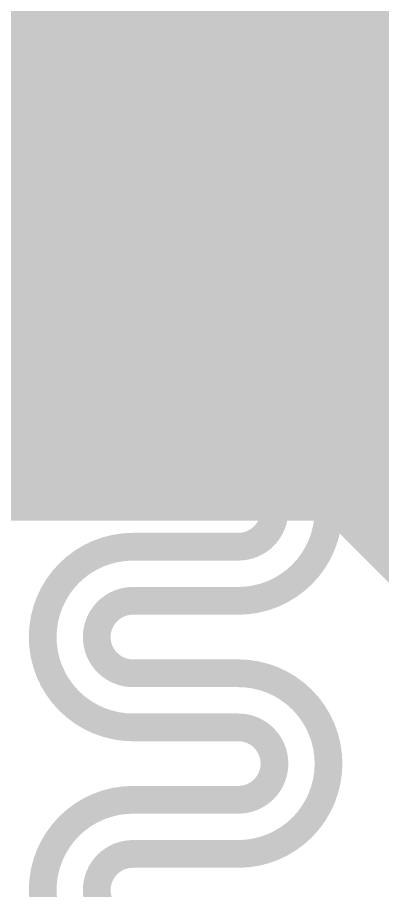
# Model space of a CAD drawing. Header units: inches. Extents: x -0.1 to 94.8, y -0.8 to 67.1.
# Drawn here: x 25.387 to 27.468, y 39.495 to 44.462 of the extents above; entities that cross this region are included whole.
import ezdxf

# ---------------------------------------------------------------- set-up
doc = ezdxf.new("R2010")
doc.units = ezdxf.units.IN
doc.layers.add('Bottom Layer', color=5, linetype='Continuous')
doc.layers.add('Top Layer', color=1, linetype='Continuous')

msp = doc.modelspace()

# ---------------------------------------------------------------- hatches: boundary and pattern name
at = {"layer": 'Top Layer'}
msp.add_hatch(color=1, dxfattribs=at).paths.add_polyline_path([(50.65, 55.75), (50.65, 51.1539), (50.5253, 51.0705), (50.5145, 51.075), (50.3355, 51.075), (50.1701, 51.0065), (50.0435, 50.8799), (49.975, 50.7145), (49.975, 50.5355), (50.0435, 50.3701), (50.1701, 50.2435), (50.3355, 50.175), (50.5145, 50.175), (50.5253, 50.1795), (50.65, 50.0961), (50.65, 43.525), (48.725, 41.6), (34.1, 41.6), (33.35, 40.85), (27.9, 40.85), (27.15, 41.6), (26.6, 41.6), (16.4, 41.6), (16.4, 44.65), (21.15, 44.65), (24, 47.5), (24, 48.75), (27.25, 52), (28.05, 52), (29.925, 53.875), (29.925, 54.6096), (32.15, 57.5), (33.1, 57.5), (33.1, 56.825), (32.4, 55.675), (32.2627, 55.465), (31.9155, 55.465), (31.9155, 55.31), (32.0929, 55.31), (32.0929, 54.71), (31.9155, 54.71), (31.9155, 54.555), (32, 54.555), (32, 53.9809), (31.934, 53.8215), (31.934, 53.6425), (32, 53.4831), (32, 52.95), (32.25, 52.95), (32.25, 52.4), (32, 52.4), (32, 51.9316), (31.9722, 51.9038), (31.9037, 51.7384), (31.9037, 51.5594), (31.9722, 51.394), (32, 51.3662), (32, 51.1614), (31.9685, 51.1299), (31.9, 50.9645), (31.9, 50.7855), (31.9511, 50.6621), (31.8959, 50.5448), (31.8644, 50.5121), (30.78, 50.5121), (30.78, 50.3347), (30.18, 50.3347), (30.18, 50.5121), (28.9769, 50.5121), (28.9769, 50.185), (29.1543, 50.185), (29.1543, 49.585), (28.9769, 49.585), (28.9769, 49.3125), (28.6875, 49.3125), (27.625, 48.25), (27.625, 45.375), (29.75, 43.25), (33, 43.25), (33.5, 43.75), (47.25, 43.75), (48, 44.5), (48, 48.5013), (48.15, 48.5949), (48.2342, 48.56), (48.4132, 48.56), (48.5786, 48.6285), (48.7052, 48.7551), (48.7737, 48.9205), (48.7737, 49.0995), (48.7052, 49.2649), (48.5786, 49.3915), (48.4132, 49.46), (48.2342, 49.46), (48.15, 49.4251), (48, 49.5187), (48, 50.5765), (48.15, 50.6386), (48.1701, 50.6185), (48.3355, 50.55), (48.3397, 50.4), (48.325, 50.3645), (48.325, 50.1855), (48.3935, 50.0201), (48.5201, 49.8935), (48.6855, 49.825), (48.8645, 49.825), (49.0299, 49.8935), (49.1565, 50.0201), (49.225, 50.1855), (49.225, 50.3645), (49.1565, 50.5299), (49.0299, 50.6565), (48.8645, 50.725), (48.8603, 50.875), (48.875, 50.9105), (48.875, 51.0895), (48.8471, 51.1569), (48.9473, 51.3069), (49.1321, 51.3069), (49.1321, 52.51), (48.9547, 52.51), (48.9547, 53.11), (49.1321, 53.11), (49.1321, 54.3131), (48.805, 54.3131), (48.805, 54.1357), (48.205, 54.1357), (48.205, 54.3131), (48, 54.3131), (48, 55.5), (46.3, 57.2), (43.7, 57.2), (43.375, 57.525), (43.375, 57.8251), (43.7999, 58.25), (48.15, 58.25)])

# ---------------------------------------------------------------- linework, layer by layer
at = {"layer": 'Bottom Layer'}
for points in [[(26.072, 43.9329, 0.158, 0.158, -0.198912), (26.9062, 45.9467, 0.158, 0.158, 0)], [(26.38, 43.9329, 0.158, 0.158, -0.198912), (27.124, 45.7289, 0.158, 0.158, 0)], [(26.072, 42.61, 0.158, 0.158, 0), (26.072, 43.9329, 0.158, 0.158, 0)], [(26.38, 42.61, 0.158, 0.158, 0), (26.38, 43.9329, 0.158, 0.158, 0)], [(26.072, 42.377, 0.158, 0.158, 0), (26.072, 42.61, 0.158, 0.158, 0)], [(26.38, 42.377, 0.158, 0.158, 0), (26.38, 42.61, 0.158, 0.158, 0)], [(26.586, 41.863, 0.158, 0.158, -0.414214), (26.072, 42.377, 0.158, 0.158, 0)], [(26.586, 42.171, 0.158, 0.158, -0.414214), (26.38, 42.377, 0.158, 0.158, 0)], [(26.586, 42.171, 0.158, 0.158, 0), (26.6457, 42.171, 0.158, 0.158, 0)], [(26.6457, 42.171, 0.158, 0.158, -1), (26.6457, 41.143, 0.158, 0.158, 0)], [(26.586, 41.863, 0.158, 0.158, 0), (26.6457, 41.863, 0.158, 0.158, 0)], [(26.6457, 41.863, 0.158, 0.158, -1), (26.6457, 41.451, 0.158, 0.158, 0)], [(26.0451, 40.423, 0.158, 0.158, -1), (26.0451, 41.451, 0.158, 0.158, 0)], [(26.0451, 41.451, 0.158, 0.158, 0), (26.6457, 41.451, 0.158, 0.158, 0)], [(26.0451, 40.731, 0.158, 0.158, -1), (26.0451, 41.143, 0.158, 0.158, 0)], [(26.0451, 41.143, 0.158, 0.158, 0), (26.6457, 41.143, 0.158, 0.158, 0)], [(26.0451, 40.731, 0.158, 0.158, 0), (26.6457, 40.731, 0.158, 0.158, 0)], [(26.6457, 40.731, 0.158, 0.158, -1), (26.6457, 39.703, 0.158, 0.158, 0)], [(26.0451, 40.423, 0.158, 0.158, 0), (26.6457, 40.423, 0.158, 0.158, 0)], [(26.6457, 40.423, 0.158, 0.158, -1), (26.6457, 40.011, 0.158, 0.158, 0)], [(26.0451, 38.983, 0.158, 0.158, -1), (26.0451, 40.011, 0.158, 0.158, 0)], [(26.0451, 40.011, 0.158, 0.158, 0), (26.6457, 40.011, 0.158, 0.158, 0)], [(26.0451, 39.291, 0.158, 0.158, -1), (26.0451, 39.703, 0.158, 0.158, 0)], [(26.0451, 39.703, 0.158, 0.158, 0), (26.6457, 39.703, 0.158, 0.158, 0)]]:
    msp.add_lwpolyline(points, format="xyseb", dxfattribs=at)
for points in [[(26.0325, 43.9329, 0.079, 0.079, 1), (26.1115, 43.9329, 0.079, 0.079, 1)], [(26.0325, 43.9329, 0.079, 0.079, 1), (26.1115, 43.9329, 0.079, 0.079, 1)], [(26.3405, 43.9329, 0.079, 0.079, 1), (26.4195, 43.9329, 0.079, 0.079, 1)], [(26.3405, 43.9329, 0.079, 0.079, 1), (26.4195, 43.9329, 0.079, 0.079, 1)], [(26.0325, 42.61, 0.079, 0.079, 1), (26.1115, 42.61, 0.079, 0.079, 1)], [(26.0325, 42.61, 0.079, 0.079, 1), (26.1115, 42.61, 0.079, 0.079, 1)], [(26.3405, 42.61, 0.079, 0.079, 1), (26.4195, 42.61, 0.079, 0.079, 1)], [(26.3405, 42.61, 0.079, 0.079, 1), (26.4195, 42.61, 0.079, 0.079, 1)], [(26.0325, 42.377, 0.079, 0.079, 1), (26.1115, 42.377, 0.079, 0.079, 1)], [(26.0325, 42.377, 0.079, 0.079, 1), (26.1115, 42.377, 0.079, 0.079, 1)], [(26.3405, 42.377, 0.079, 0.079, 1), (26.4195, 42.377, 0.079, 0.079, 1)], [(26.3405, 42.377, 0.079, 0.079, 1), (26.4195, 42.377, 0.079, 0.079, 1)], [(26.5465, 42.171, 0.079, 0.079, 1), (26.6255, 42.171, 0.079, 0.079, 1)], [(26.5465, 42.171, 0.079, 0.079, 1), (26.6255, 42.171, 0.079, 0.079, 1)], [(26.6062, 42.171, 0.079, 0.079, 1), (26.6852, 42.171, 0.079, 0.079, 1)], [(26.6062, 42.171, 0.079, 0.079, 1), (26.6852, 42.171, 0.079, 0.079, 1)], [(26.5465, 41.863, 0.079, 0.079, 1), (26.6255, 41.863, 0.079, 0.079, 1)], [(26.5465, 41.863, 0.079, 0.079, 1), (26.6255, 41.863, 0.079, 0.079, 1)], [(26.6062, 41.863, 0.079, 0.079, 1), (26.6852, 41.863, 0.079, 0.079, 1)], [(26.6062, 41.863, 0.079, 0.079, 1), (26.6852, 41.863, 0.079, 0.079, 1)], [(26.0056, 41.451, 0.079, 0.079, 1), (26.0846, 41.451, 0.079, 0.079, 1)], [(26.0056, 41.451, 0.079, 0.079, 1), (26.0846, 41.451, 0.079, 0.079, 1)], [(26.6062, 41.451, 0.079, 0.079, 1), (26.6852, 41.451, 0.079, 0.079, 1)], [(26.6062, 41.451, 0.079, 0.079, 1), (26.6852, 41.451, 0.079, 0.079, 1)], [(26.0056, 41.143, 0.079, 0.079, 1), (26.0846, 41.143, 0.079, 0.079, 1)], [(26.0056, 41.143, 0.079, 0.079, 1), (26.0846, 41.143, 0.079, 0.079, 1)], [(26.6062, 41.143, 0.079, 0.079, 1), (26.6852, 41.143, 0.079, 0.079, 1)], [(26.6062, 41.143, 0.079, 0.079, 1), (26.6852, 41.143, 0.079, 0.079, 1)], [(26.0056, 40.731, 0.079, 0.079, 1), (26.0846, 40.731, 0.079, 0.079, 1)], [(26.0056, 40.731, 0.079, 0.079, 1), (26.0846, 40.731, 0.079, 0.079, 1)], [(26.6062, 40.731, 0.079, 0.079, 1), (26.6852, 40.731, 0.079, 0.079, 1)], [(26.6062, 40.731, 0.079, 0.079, 1), (26.6852, 40.731, 0.079, 0.079, 1)], [(26.0056, 40.423, 0.079, 0.079, 1), (26.0846, 40.423, 0.079, 0.079, 1)], [(26.0056, 40.423, 0.079, 0.079, 1), (26.0846, 40.423, 0.079, 0.079, 1)], [(26.6062, 40.423, 0.079, 0.079, 1), (26.6852, 40.423, 0.079, 0.079, 1)], [(26.6062, 40.423, 0.079, 0.079, 1), (26.6852, 40.423, 0.079, 0.079, 1)], [(26.0056, 40.011, 0.079, 0.079, 1), (26.0846, 40.011, 0.079, 0.079, 1)], [(26.0056, 40.011, 0.079, 0.079, 1), (26.0846, 40.011, 0.079, 0.079, 1)], [(26.6062, 40.011, 0.079, 0.079, 1), (26.6852, 40.011, 0.079, 0.079, 1)], [(26.6062, 40.011, 0.079, 0.079, 1), (26.6852, 40.011, 0.079, 0.079, 1)], [(26.0056, 39.703, 0.079, 0.079, 1), (26.0846, 39.703, 0.079, 0.079, 1)], [(26.0056, 39.703, 0.079, 0.079, 1), (26.0846, 39.703, 0.079, 0.079, 1)], [(26.6062, 39.703, 0.079, 0.079, 1), (26.6852, 39.703, 0.079, 0.079, 1)], [(26.6062, 39.703, 0.079, 0.079, 1), (26.6852, 39.703, 0.079, 0.079, 1)]]:
    msp.add_lwpolyline(points, format="xyseb", close=True, dxfattribs=at)

doc.saveas('drawing.dxf')
